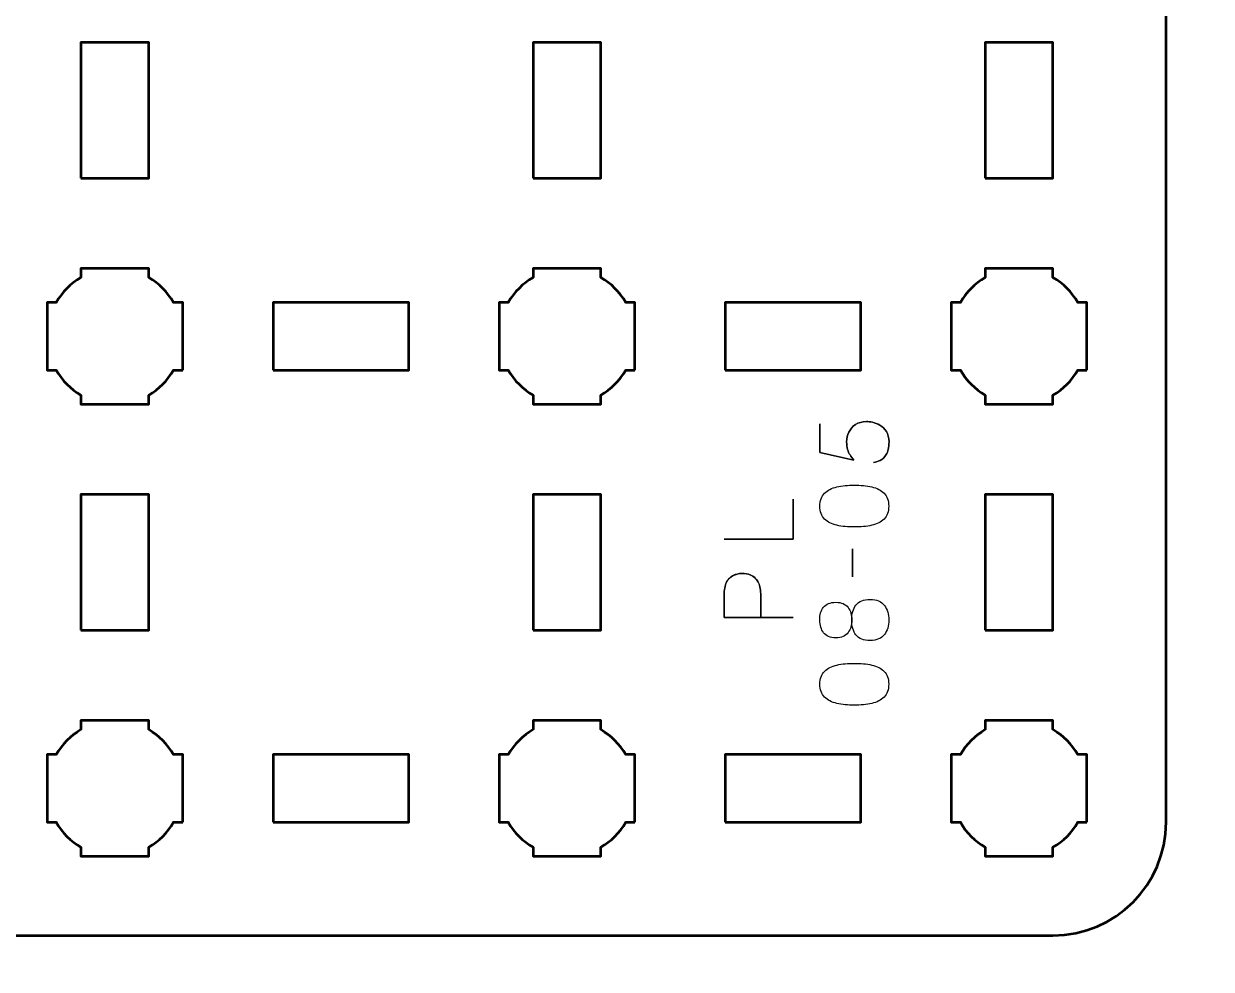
# Model space of a CAD drawing. Header units: centimetres. Extents: x -244 to 242, y -245 to 234.
# Drawn here: x -238.9 to -233.65, y 217.95 to 222.13 of the extents above; entities that cross this region are included whole.
import ezdxf

# ---------------------------------------------------------------- set-up
doc = ezdxf.new("R2010")
doc.units = ezdxf.units.CM
doc.header["$MEASUREMENT"] = 0
doc.layers.add('Layer 1', color=7, linetype='Continuous')

msp = doc.modelspace()

# ---------------------------------------------------------------- linework, layer by layer
at = {"layer": 'Layer 1', "color": 22, "lineweight": 53}
msp.add_open_spline([(-243.95005, 181.60003), (-243.95005, 181.60003), (-243.95005, 233.39993), (-243.95005, 233.39993), (-243.95005, 233.39993), (-243.95005, 233.67707), (-243.72695, 233.90003), (-243.44995, 233.90003), (-243.44995, 233.90003), (-243.44995, 233.90003), (-224.15005, 233.90003), (-224.15005, 233.90003), (-224.15005, 233.90003), (-223.87305, 233.90003), (-223.64995, 233.67707), (-223.64995, 233.39993), (-223.64995, 233.39993), (-223.64995, 233.39993), (-223.64995, 181.60003), (-223.64995, 181.60003), (-223.64995, 181.60003), (-223.64995, 181.32303), (-223.87305, 181.09993), (-224.15005, 181.09993), (-224.15005, 181.09993), (-224.15005, 181.09993), (-243.44995, 181.09993), (-243.44995, 181.09993), (-243.44995, 181.09993), (-243.72695, 181.09993), (-243.95005, 181.32303), (-243.95005, 181.60003)], degree=3, knots=[0, 0, 0, 0, 0.125, 0.125, 0.125, 0.125, 0.25, 0.25, 0.25, 0.25, 0.375, 0.375, 0.375, 0.375, 0.5, 0.5, 0.5, 0.5, 0.625, 0.625, 0.625, 0.625, 0.75, 0.75, 0.75, 0.75, 0.875, 0.875, 0.875, 0.875, 1, 1, 1, 1], dxfattribs=at)
at = {"layer": 'Layer 1', "color": 114, "lineweight": 53}
msp.add_open_spline([(-243.15005, 218.60007), (-243.15005, 218.60007), (-243.15005, 232.89993), (-243.15005, 232.89993), (-243.15005, 232.89993), (-243.15005, 233.17707), (-242.92695, 233.40003), (-242.64995, 233.40003), (-242.64995, 233.40003), (-242.64995, 233.40003), (-234.35005, 233.40003), (-234.35005, 233.40003), (-234.35005, 233.40003), (-234.07305, 233.40003), (-233.84995, 233.17707), (-233.84995, 232.89993), (-233.84995, 232.89993), (-233.84995, 232.89993), (-233.84995, 218.60007), (-233.84995, 218.60007), (-233.84995, 218.60007), (-233.84995, 218.32307), (-234.07305, 218.09997), (-234.35005, 218.09997), (-234.35005, 218.09997), (-234.35005, 218.09997), (-242.64995, 218.09997), (-242.64995, 218.09997), (-242.64995, 218.09997), (-242.92695, 218.09997), (-243.15005, 218.32307), (-243.15005, 218.60007)], degree=3, knots=[0, 0, 0, 0, 0.125, 0.125, 0.125, 0.125, 0.25, 0.25, 0.25, 0.25, 0.375, 0.375, 0.375, 0.375, 0.5, 0.5, 0.5, 0.5, 0.625, 0.625, 0.625, 0.625, 0.75, 0.75, 0.75, 0.75, 0.875, 0.875, 0.875, 0.875, 1, 1, 1, 1], dxfattribs=at)
at = {"layer": 'Layer 1', "lineweight": 53}
for points, knots in [([(-238.65009, 221.44998), (-238.65009, 221.44998), (-238.65009, 222.04999), (-238.65009, 222.04999), (-238.65009, 222.04999), (-238.65009, 222.04999), (-238.35009, 222.04999), (-238.35009, 222.04999), (-238.35009, 222.04999), (-238.35009, 222.04999), (-238.35009, 221.44998), (-238.35009, 221.44998), (-238.35009, 221.44998), (-238.35009, 221.44998), (-238.65009, 221.44998), (-238.65009, 221.44998)], [0, 0, 0, 0, 0.25, 0.25, 0.25, 0.25, 0.5, 0.5, 0.5, 0.5, 0.75, 0.75, 0.75, 0.75, 1, 1, 1, 1]), ([(-236.64999, 221.44998), (-236.64999, 221.44998), (-236.64999, 222.04999), (-236.64999, 222.04999), (-236.64999, 222.04999), (-236.64999, 222.04999), (-236.34998, 222.04999), (-236.34998, 222.04999), (-236.34998, 222.04999), (-236.34998, 222.04999), (-236.34998, 221.44998), (-236.34998, 221.44998), (-236.34998, 221.44998), (-236.34998, 221.44998), (-236.64999, 221.44998), (-236.64999, 221.44998)], [0, 0, 0, 0, 0.25, 0.25, 0.25, 0.25, 0.5, 0.5, 0.5, 0.5, 0.75, 0.75, 0.75, 0.75, 1, 1, 1, 1]), ([(-234.65005, 221.44998), (-234.65005, 221.44998), (-234.65005, 222.04999), (-234.65005, 222.04999), (-234.65005, 222.04999), (-234.65005, 222.04999), (-234.35005, 222.04999), (-234.35005, 222.04999), (-234.35005, 222.04999), (-234.35005, 222.04999), (-234.35005, 221.44998), (-234.35005, 221.44998), (-234.35005, 221.44998), (-234.35005, 221.44998), (-234.65005, 221.44998), (-234.65005, 221.44998)], [0, 0, 0, 0, 0.25, 0.25, 0.25, 0.25, 0.5, 0.5, 0.5, 0.5, 0.75, 0.75, 0.75, 0.75, 1, 1, 1, 1]), ([(-238.20002, 220.6), (-238.20002, 220.6), (-238.2401, 220.6), (-238.2401, 220.6), (-238.2401, 220.6), (-238.26656, 220.55453), (-238.30448, 220.5165), (-238.35009, 220.49018), (-238.35009, 220.49018), (-238.35009, 220.49018), (-238.35009, 220.45007), (-238.35009, 220.45007), (-238.35009, 220.45007), (-238.35009, 220.45007), (-238.50001, 220.45007), (-238.50001, 220.45007), (-238.50001, 220.45007), (-238.50001, 220.45007), (-238.65009, 220.45007), (-238.65009, 220.45007), (-238.65009, 220.45007), (-238.65009, 220.45007), (-238.65009, 220.49018), (-238.65009, 220.49018), (-238.65009, 220.49018), (-238.69556, 220.5165), (-238.73359, 220.55453), (-238.75991, 220.6), (-238.75991, 220.6), (-238.75991, 220.6), (-238.80002, 220.6), (-238.80002, 220.6), (-238.80002, 220.6), (-238.80002, 220.6), (-238.80002, 220.75007), (-238.80002, 220.75007), (-238.80002, 220.75007), (-238.80002, 220.75007), (-238.80002, 220.9), (-238.80002, 220.9), (-238.80002, 220.9), (-238.80002, 220.9), (-238.75991, 220.9), (-238.75991, 220.9), (-238.75991, 220.9), (-238.73359, 220.94548), (-238.69556, 220.98351), (-238.65009, 221.00982), (-238.65009, 221.00982), (-238.65009, 221.00982), (-238.65009, 221.05008), (-238.65009, 221.05008), (-238.65009, 221.05008), (-238.65009, 221.05008), (-238.50001, 221.05008), (-238.50001, 221.05008), (-238.50001, 221.05008), (-238.50001, 221.05008), (-238.35009, 221.05008), (-238.35009, 221.05008), (-238.35009, 221.05008), (-238.35009, 221.05008), (-238.35009, 221.00982), (-238.35009, 221.00982), (-238.35009, 221.00982), (-238.30448, 220.98351), (-238.26656, 220.94548), (-238.2401, 220.9), (-238.2401, 220.9), (-238.2401, 220.9), (-238.20002, 220.9), (-238.20002, 220.9), (-238.20002, 220.9), (-238.20002, 220.9), (-238.20002, 220.75007), (-238.20002, 220.75007), (-238.20002, 220.75007), (-238.20002, 220.75007), (-238.20002, 220.6), (-238.20002, 220.6)], [0, 0, 0, 0, 0.05, 0.05, 0.05, 0.05, 0.1, 0.1, 0.1, 0.1, 0.15, 0.15, 0.15, 0.15, 0.2, 0.2, 0.2, 0.2, 0.25, 0.25, 0.25, 0.25, 0.3, 0.3, 0.3, 0.3, 0.35, 0.35, 0.35, 0.35, 0.4, 0.4, 0.4, 0.4, 0.45, 0.45, 0.45, 0.45, 0.5, 0.5, 0.5, 0.5, 0.55, 0.55, 0.55, 0.55, 0.6, 0.6, 0.6, 0.6, 0.65, 0.65, 0.65, 0.65, 0.7, 0.7, 0.7, 0.7, 0.75, 0.75, 0.75, 0.75, 0.8, 0.8, 0.8, 0.8, 0.85, 0.85, 0.85, 0.85, 0.9, 0.9, 0.9, 0.9, 0.95, 0.95, 0.95, 0.95, 1, 1, 1, 1]), ([(-236.20005, 220.6), (-236.20005, 220.6), (-236.24016, 220.6), (-236.24016, 220.6), (-236.24016, 220.6), (-236.26648, 220.55453), (-236.30451, 220.5165), (-236.34998, 220.49018), (-236.34998, 220.49018), (-236.34998, 220.49018), (-236.34998, 220.45007), (-236.34998, 220.45007), (-236.34998, 220.45007), (-236.34998, 220.45007), (-236.50006, 220.45007), (-236.50006, 220.45007), (-236.50006, 220.45007), (-236.50006, 220.45007), (-236.64999, 220.45007), (-236.64999, 220.45007), (-236.64999, 220.45007), (-236.64999, 220.45007), (-236.64999, 220.49018), (-236.64999, 220.49018), (-236.64999, 220.49018), (-236.6956, 220.5165), (-236.73349, 220.55453), (-236.75981, 220.6), (-236.75981, 220.6), (-236.75981, 220.6), (-236.80006, 220.6), (-236.80006, 220.6), (-236.80006, 220.6), (-236.80006, 220.6), (-236.80006, 220.75007), (-236.80006, 220.75007), (-236.80006, 220.75007), (-236.80006, 220.75007), (-236.80006, 220.9), (-236.80006, 220.9), (-236.80006, 220.9), (-236.80006, 220.9), (-236.75981, 220.9), (-236.75981, 220.9), (-236.75981, 220.9), (-236.73349, 220.94548), (-236.6956, 220.98351), (-236.64999, 221.00982), (-236.64999, 221.00982), (-236.64999, 221.00982), (-236.64999, 221.05008), (-236.64999, 221.05008), (-236.64999, 221.05008), (-236.64999, 221.05008), (-236.50006, 221.05008), (-236.50006, 221.05008), (-236.50006, 221.05008), (-236.50006, 221.05008), (-236.34998, 221.05008), (-236.34998, 221.05008), (-236.34998, 221.05008), (-236.34998, 221.05008), (-236.34998, 221.00982), (-236.34998, 221.00982), (-236.34998, 221.00982), (-236.30451, 220.98351), (-236.26648, 220.94548), (-236.24016, 220.9), (-236.24016, 220.9), (-236.24016, 220.9), (-236.20005, 220.9), (-236.20005, 220.9), (-236.20005, 220.9), (-236.20005, 220.9), (-236.20005, 220.75007), (-236.20005, 220.75007), (-236.20005, 220.75007), (-236.20005, 220.75007), (-236.20005, 220.6), (-236.20005, 220.6)], [0, 0, 0, 0, 0.05, 0.05, 0.05, 0.05, 0.1, 0.1, 0.1, 0.1, 0.15, 0.15, 0.15, 0.15, 0.2, 0.2, 0.2, 0.2, 0.25, 0.25, 0.25, 0.25, 0.3, 0.3, 0.3, 0.3, 0.35, 0.35, 0.35, 0.35, 0.4, 0.4, 0.4, 0.4, 0.45, 0.45, 0.45, 0.45, 0.5, 0.5, 0.5, 0.5, 0.55, 0.55, 0.55, 0.55, 0.6, 0.6, 0.6, 0.6, 0.65, 0.65, 0.65, 0.65, 0.7, 0.7, 0.7, 0.7, 0.75, 0.75, 0.75, 0.75, 0.8, 0.8, 0.8, 0.8, 0.85, 0.85, 0.85, 0.85, 0.9, 0.9, 0.9, 0.9, 0.95, 0.95, 0.95, 0.95, 1, 1, 1, 1]), ([(-234.19998, 220.6), (-234.19998, 220.6), (-234.24023, 220.6), (-234.24023, 220.6), (-234.24023, 220.6), (-234.26655, 220.55453), (-234.30444, 220.5165), (-234.35005, 220.49018), (-234.35005, 220.49018), (-234.35005, 220.49018), (-234.35005, 220.45007), (-234.35005, 220.45007), (-234.35005, 220.45007), (-234.35005, 220.45007), (-234.49998, 220.45007), (-234.49998, 220.45007), (-234.49998, 220.45007), (-234.49998, 220.45007), (-234.65005, 220.45007), (-234.65005, 220.45007), (-234.65005, 220.45007), (-234.65005, 220.45007), (-234.65005, 220.49018), (-234.65005, 220.49018), (-234.65005, 220.49018), (-234.69553, 220.5165), (-234.73356, 220.55453), (-234.75987, 220.6), (-234.75987, 220.6), (-234.75987, 220.6), (-234.79998, 220.6), (-234.79998, 220.6), (-234.79998, 220.6), (-234.79998, 220.6), (-234.79998, 220.75007), (-234.79998, 220.75007), (-234.79998, 220.75007), (-234.79998, 220.75007), (-234.79998, 220.9), (-234.79998, 220.9), (-234.79998, 220.9), (-234.79998, 220.9), (-234.75987, 220.9), (-234.75987, 220.9), (-234.75987, 220.9), (-234.73356, 220.94548), (-234.69553, 220.98351), (-234.65005, 221.00982), (-234.65005, 221.00982), (-234.65005, 221.00982), (-234.65005, 221.05008), (-234.65005, 221.05008), (-234.65005, 221.05008), (-234.65005, 221.05008), (-234.49998, 221.05008), (-234.49998, 221.05008), (-234.49998, 221.05008), (-234.49998, 221.05008), (-234.35005, 221.05008), (-234.35005, 221.05008), (-234.35005, 221.05008), (-234.35005, 221.05008), (-234.35005, 221.00982), (-234.35005, 221.00982), (-234.35005, 221.00982), (-234.30444, 220.98351), (-234.26655, 220.94548), (-234.24023, 220.9), (-234.24023, 220.9), (-234.24023, 220.9), (-234.19998, 220.9), (-234.19998, 220.9), (-234.19998, 220.9), (-234.19998, 220.9), (-234.19998, 220.75007), (-234.19998, 220.75007), (-234.19998, 220.75007), (-234.19998, 220.75007), (-234.19998, 220.6), (-234.19998, 220.6)], [0, 0, 0, 0, 0.05, 0.05, 0.05, 0.05, 0.1, 0.1, 0.1, 0.1, 0.15, 0.15, 0.15, 0.15, 0.2, 0.2, 0.2, 0.2, 0.25, 0.25, 0.25, 0.25, 0.3, 0.3, 0.3, 0.3, 0.35, 0.35, 0.35, 0.35, 0.4, 0.4, 0.4, 0.4, 0.45, 0.45, 0.45, 0.45, 0.5, 0.5, 0.5, 0.5, 0.55, 0.55, 0.55, 0.55, 0.6, 0.6, 0.6, 0.6, 0.65, 0.65, 0.65, 0.65, 0.7, 0.7, 0.7, 0.7, 0.75, 0.75, 0.75, 0.75, 0.8, 0.8, 0.8, 0.8, 0.85, 0.85, 0.85, 0.85, 0.9, 0.9, 0.9, 0.9, 0.95, 0.95, 0.95, 0.95, 1, 1, 1, 1]), ([(-237.79997, 220.6), (-237.79997, 220.6), (-237.79997, 220.9), (-237.79997, 220.9), (-237.79997, 220.9), (-237.79997, 220.9), (-237.19997, 220.9), (-237.19997, 220.9), (-237.19997, 220.9), (-237.19997, 220.9), (-237.19997, 220.6), (-237.19997, 220.6), (-237.19997, 220.6), (-237.19997, 220.6), (-237.79997, 220.6), (-237.79997, 220.6)], [0, 0, 0, 0, 0.25, 0.25, 0.25, 0.25, 0.5, 0.5, 0.5, 0.5, 0.75, 0.75, 0.75, 0.75, 1, 1, 1, 1]), ([(-235.8, 220.6), (-235.8, 220.6), (-235.8, 220.9), (-235.8, 220.9), (-235.8, 220.9), (-235.8, 220.9), (-235.2, 220.9), (-235.2, 220.9), (-235.2, 220.9), (-235.2, 220.9), (-235.2, 220.6), (-235.2, 220.6), (-235.2, 220.6), (-235.2, 220.6), (-235.8, 220.6), (-235.8, 220.6)], [0, 0, 0, 0, 0.25, 0.25, 0.25, 0.25, 0.5, 0.5, 0.5, 0.5, 0.75, 0.75, 0.75, 0.75, 1, 1, 1, 1]), ([(-238.65009, 219.45002), (-238.65009, 219.45002), (-238.65009, 220.05002), (-238.65009, 220.05002), (-238.65009, 220.05002), (-238.65009, 220.05002), (-238.35009, 220.05002), (-238.35009, 220.05002), (-238.35009, 220.05002), (-238.35009, 220.05002), (-238.35009, 219.45002), (-238.35009, 219.45002), (-238.35009, 219.45002), (-238.35009, 219.45002), (-238.65009, 219.45002), (-238.65009, 219.45002)], [0, 0, 0, 0, 0.25, 0.25, 0.25, 0.25, 0.5, 0.5, 0.5, 0.5, 0.75, 0.75, 0.75, 0.75, 1, 1, 1, 1]), ([(-236.64999, 219.45002), (-236.64999, 219.45002), (-236.64999, 220.05002), (-236.64999, 220.05002), (-236.64999, 220.05002), (-236.64999, 220.05002), (-236.34998, 220.05002), (-236.34998, 220.05002), (-236.34998, 220.05002), (-236.34998, 220.05002), (-236.34998, 219.45002), (-236.34998, 219.45002), (-236.34998, 219.45002), (-236.34998, 219.45002), (-236.64999, 219.45002), (-236.64999, 219.45002)], [0, 0, 0, 0, 0.25, 0.25, 0.25, 0.25, 0.5, 0.5, 0.5, 0.5, 0.75, 0.75, 0.75, 0.75, 1, 1, 1, 1]), ([(-234.65005, 219.45002), (-234.65005, 219.45002), (-234.65005, 220.05002), (-234.65005, 220.05002), (-234.65005, 220.05002), (-234.65005, 220.05002), (-234.35005, 220.05002), (-234.35005, 220.05002), (-234.35005, 220.05002), (-234.35005, 220.05002), (-234.35005, 219.45002), (-234.35005, 219.45002), (-234.35005, 219.45002), (-234.35005, 219.45002), (-234.65005, 219.45002), (-234.65005, 219.45002)], [0, 0, 0, 0, 0.25, 0.25, 0.25, 0.25, 0.5, 0.5, 0.5, 0.5, 0.75, 0.75, 0.75, 0.75, 1, 1, 1, 1]), ([(-238.20002, 218.60007), (-238.20002, 218.60007), (-238.2401, 218.60007), (-238.2401, 218.60007), (-238.2401, 218.60007), (-238.26656, 218.55446), (-238.30448, 218.51653), (-238.35009, 218.49021), (-238.35009, 218.49021), (-238.35009, 218.49021), (-238.35009, 218.45), (-238.35009, 218.45), (-238.35009, 218.45), (-238.35009, 218.45), (-238.50001, 218.45), (-238.50001, 218.45), (-238.50001, 218.45), (-238.50001, 218.45), (-238.65009, 218.45), (-238.65009, 218.45), (-238.65009, 218.45), (-238.65009, 218.45), (-238.65009, 218.49021), (-238.65009, 218.49021), (-238.65009, 218.49021), (-238.69556, 218.51653), (-238.73359, 218.55446), (-238.75991, 218.60007), (-238.75991, 218.60007), (-238.75991, 218.60007), (-238.80002, 218.60007), (-238.80002, 218.60007), (-238.80002, 218.60007), (-238.80002, 218.60007), (-238.80002, 218.75), (-238.80002, 218.75), (-238.80002, 218.75), (-238.80002, 218.75), (-238.80002, 218.90007), (-238.80002, 218.90007), (-238.80002, 218.90007), (-238.80002, 218.90007), (-238.75991, 218.90007), (-238.75991, 218.90007), (-238.75991, 218.90007), (-238.73359, 218.94554), (-238.69556, 218.98357), (-238.65009, 219.00989), (-238.65009, 219.00989), (-238.65009, 219.00989), (-238.65009, 219.05), (-238.65009, 219.05), (-238.65009, 219.05), (-238.65009, 219.05), (-238.50001, 219.05), (-238.50001, 219.05), (-238.50001, 219.05), (-238.50001, 219.05), (-238.35009, 219.05), (-238.35009, 219.05), (-238.35009, 219.05), (-238.35009, 219.05), (-238.35009, 219.00989), (-238.35009, 219.00989), (-238.35009, 219.00989), (-238.30448, 218.98357), (-238.26656, 218.94554), (-238.2401, 218.90007), (-238.2401, 218.90007), (-238.2401, 218.90007), (-238.20002, 218.90007), (-238.20002, 218.90007), (-238.20002, 218.90007), (-238.20002, 218.90007), (-238.20002, 218.75), (-238.20002, 218.75), (-238.20002, 218.75), (-238.20002, 218.75), (-238.20002, 218.60007), (-238.20002, 218.60007)], [0, 0, 0, 0, 0.05, 0.05, 0.05, 0.05, 0.1, 0.1, 0.1, 0.1, 0.15, 0.15, 0.15, 0.15, 0.2, 0.2, 0.2, 0.2, 0.25, 0.25, 0.25, 0.25, 0.3, 0.3, 0.3, 0.3, 0.35, 0.35, 0.35, 0.35, 0.4, 0.4, 0.4, 0.4, 0.45, 0.45, 0.45, 0.45, 0.5, 0.5, 0.5, 0.5, 0.55, 0.55, 0.55, 0.55, 0.6, 0.6, 0.6, 0.6, 0.65, 0.65, 0.65, 0.65, 0.7, 0.7, 0.7, 0.7, 0.75, 0.75, 0.75, 0.75, 0.8, 0.8, 0.8, 0.8, 0.85, 0.85, 0.85, 0.85, 0.9, 0.9, 0.9, 0.9, 0.95, 0.95, 0.95, 0.95, 1, 1, 1, 1]), ([(-236.20005, 218.60007), (-236.20005, 218.60007), (-236.24016, 218.60007), (-236.24016, 218.60007), (-236.24016, 218.60007), (-236.26648, 218.55446), (-236.30451, 218.51653), (-236.34998, 218.49021), (-236.34998, 218.49021), (-236.34998, 218.49021), (-236.34998, 218.45), (-236.34998, 218.45), (-236.34998, 218.45), (-236.34998, 218.45), (-236.50006, 218.45), (-236.50006, 218.45), (-236.50006, 218.45), (-236.50006, 218.45), (-236.64999, 218.45), (-236.64999, 218.45), (-236.64999, 218.45), (-236.64999, 218.45), (-236.64999, 218.49021), (-236.64999, 218.49021), (-236.64999, 218.49021), (-236.6956, 218.51653), (-236.73349, 218.55446), (-236.75981, 218.60007), (-236.75981, 218.60007), (-236.75981, 218.60007), (-236.80006, 218.60007), (-236.80006, 218.60007), (-236.80006, 218.60007), (-236.80006, 218.60007), (-236.80006, 218.75), (-236.80006, 218.75), (-236.80006, 218.75), (-236.80006, 218.75), (-236.80006, 218.90007), (-236.80006, 218.90007), (-236.80006, 218.90007), (-236.80006, 218.90007), (-236.75981, 218.90007), (-236.75981, 218.90007), (-236.75981, 218.90007), (-236.73349, 218.94554), (-236.6956, 218.98357), (-236.64999, 219.00989), (-236.64999, 219.00989), (-236.64999, 219.00989), (-236.64999, 219.05), (-236.64999, 219.05), (-236.64999, 219.05), (-236.64999, 219.05), (-236.50006, 219.05), (-236.50006, 219.05), (-236.50006, 219.05), (-236.50006, 219.05), (-236.34998, 219.05), (-236.34998, 219.05), (-236.34998, 219.05), (-236.34998, 219.05), (-236.34998, 219.00989), (-236.34998, 219.00989), (-236.34998, 219.00989), (-236.30451, 218.98357), (-236.26648, 218.94554), (-236.24016, 218.90007), (-236.24016, 218.90007), (-236.24016, 218.90007), (-236.20005, 218.90007), (-236.20005, 218.90007), (-236.20005, 218.90007), (-236.20005, 218.90007), (-236.20005, 218.75), (-236.20005, 218.75), (-236.20005, 218.75), (-236.20005, 218.75), (-236.20005, 218.60007), (-236.20005, 218.60007)], [0, 0, 0, 0, 0.05, 0.05, 0.05, 0.05, 0.1, 0.1, 0.1, 0.1, 0.15, 0.15, 0.15, 0.15, 0.2, 0.2, 0.2, 0.2, 0.25, 0.25, 0.25, 0.25, 0.3, 0.3, 0.3, 0.3, 0.35, 0.35, 0.35, 0.35, 0.4, 0.4, 0.4, 0.4, 0.45, 0.45, 0.45, 0.45, 0.5, 0.5, 0.5, 0.5, 0.55, 0.55, 0.55, 0.55, 0.6, 0.6, 0.6, 0.6, 0.65, 0.65, 0.65, 0.65, 0.7, 0.7, 0.7, 0.7, 0.75, 0.75, 0.75, 0.75, 0.8, 0.8, 0.8, 0.8, 0.85, 0.85, 0.85, 0.85, 0.9, 0.9, 0.9, 0.9, 0.95, 0.95, 0.95, 0.95, 1, 1, 1, 1]), ([(-234.19998, 218.60007), (-234.19998, 218.60007), (-234.24023, 218.60007), (-234.24023, 218.60007), (-234.24023, 218.60007), (-234.26655, 218.55446), (-234.30444, 218.51653), (-234.35005, 218.49021), (-234.35005, 218.49021), (-234.35005, 218.49021), (-234.35005, 218.45), (-234.35005, 218.45), (-234.35005, 218.45), (-234.35005, 218.45), (-234.49998, 218.45), (-234.49998, 218.45), (-234.49998, 218.45), (-234.49998, 218.45), (-234.65005, 218.45), (-234.65005, 218.45), (-234.65005, 218.45), (-234.65005, 218.45), (-234.65005, 218.49021), (-234.65005, 218.49021), (-234.65005, 218.49021), (-234.69553, 218.51653), (-234.73356, 218.55446), (-234.75987, 218.60007), (-234.75987, 218.60007), (-234.75987, 218.60007), (-234.79998, 218.60007), (-234.79998, 218.60007), (-234.79998, 218.60007), (-234.79998, 218.60007), (-234.79998, 218.75), (-234.79998, 218.75), (-234.79998, 218.75), (-234.79998, 218.75), (-234.79998, 218.90007), (-234.79998, 218.90007), (-234.79998, 218.90007), (-234.79998, 218.90007), (-234.75987, 218.90007), (-234.75987, 218.90007), (-234.75987, 218.90007), (-234.73356, 218.94554), (-234.69553, 218.98357), (-234.65005, 219.00989), (-234.65005, 219.00989), (-234.65005, 219.00989), (-234.65005, 219.05), (-234.65005, 219.05), (-234.65005, 219.05), (-234.65005, 219.05), (-234.49998, 219.05), (-234.49998, 219.05), (-234.49998, 219.05), (-234.49998, 219.05), (-234.35005, 219.05), (-234.35005, 219.05), (-234.35005, 219.05), (-234.35005, 219.05), (-234.35005, 219.00989), (-234.35005, 219.00989), (-234.35005, 219.00989), (-234.30444, 218.98357), (-234.26655, 218.94554), (-234.24023, 218.90007), (-234.24023, 218.90007), (-234.24023, 218.90007), (-234.19998, 218.90007), (-234.19998, 218.90007), (-234.19998, 218.90007), (-234.19998, 218.90007), (-234.19998, 218.75), (-234.19998, 218.75), (-234.19998, 218.75), (-234.19998, 218.75), (-234.19998, 218.60007), (-234.19998, 218.60007)], [0, 0, 0, 0, 0.05, 0.05, 0.05, 0.05, 0.1, 0.1, 0.1, 0.1, 0.15, 0.15, 0.15, 0.15, 0.2, 0.2, 0.2, 0.2, 0.25, 0.25, 0.25, 0.25, 0.3, 0.3, 0.3, 0.3, 0.35, 0.35, 0.35, 0.35, 0.4, 0.4, 0.4, 0.4, 0.45, 0.45, 0.45, 0.45, 0.5, 0.5, 0.5, 0.5, 0.55, 0.55, 0.55, 0.55, 0.6, 0.6, 0.6, 0.6, 0.65, 0.65, 0.65, 0.65, 0.7, 0.7, 0.7, 0.7, 0.75, 0.75, 0.75, 0.75, 0.8, 0.8, 0.8, 0.8, 0.85, 0.85, 0.85, 0.85, 0.9, 0.9, 0.9, 0.9, 0.95, 0.95, 0.95, 0.95, 1, 1, 1, 1]), ([(-237.79997, 218.60007), (-237.79997, 218.60007), (-237.79997, 218.90007), (-237.79997, 218.90007), (-237.79997, 218.90007), (-237.79997, 218.90007), (-237.19997, 218.90007), (-237.19997, 218.90007), (-237.19997, 218.90007), (-237.19997, 218.90007), (-237.19997, 218.60007), (-237.19997, 218.60007), (-237.19997, 218.60007), (-237.19997, 218.60007), (-237.79997, 218.60007), (-237.79997, 218.60007)], [0, 0, 0, 0, 0.25, 0.25, 0.25, 0.25, 0.5, 0.5, 0.5, 0.5, 0.75, 0.75, 0.75, 0.75, 1, 1, 1, 1]), ([(-235.8, 218.60007), (-235.8, 218.60007), (-235.8, 218.90007), (-235.8, 218.90007), (-235.8, 218.90007), (-235.8, 218.90007), (-235.2, 218.90007), (-235.2, 218.90007), (-235.2, 218.90007), (-235.2, 218.90007), (-235.2, 218.60007), (-235.2, 218.60007), (-235.2, 218.60007), (-235.2, 218.60007), (-235.8, 218.60007), (-235.8, 218.60007)], [0, 0, 0, 0, 0.25, 0.25, 0.25, 0.25, 0.5, 0.5, 0.5, 0.5, 0.75, 0.75, 0.75, 0.75, 1, 1, 1, 1])]:
    msp.add_open_spline(points, degree=3, knots=knots, dxfattribs=at)
at = {"layer": 'Layer 1', "color": 40, "lineweight": 30}
for points, knots in [([(-235.38193, 220.36325), (-235.38193, 220.36325), (-235.38193, 220.23622), (-235.38193, 220.23622), (-235.38193, 220.23622), (-235.38193, 220.23622), (-235.23034, 220.20246), (-235.23034, 220.20246), (-235.23034, 220.20246), (-235.23697, 220.21015), (-235.24286, 220.21759), (-235.24784, 220.22489), (-235.24784, 220.22489), (-235.25267, 220.23191), (-235.25637, 220.24006), (-235.25902, 220.24931), (-235.25902, 220.24931), (-235.26149, 220.25837), (-235.26272, 220.26984), (-235.26301, 220.2836), (-235.26301, 220.2836), (-235.26286, 220.29781), (-235.25969, 220.31171), (-235.25334, 220.32536), (-235.25334, 220.32536), (-235.24688, 220.33888), (-235.23722, 220.35016), (-235.22441, 220.35913), (-235.22441, 220.35913), (-235.21132, 220.36794), (-235.19492, 220.37264), (-235.17534, 220.37302), (-235.17534, 220.37302), (-235.16846, 220.37302), (-235.15964, 220.37179), (-235.14878, 220.3696), (-235.14878, 220.3696), (-235.13788, 220.36713), (-235.12683, 220.36272), (-235.11569, 220.35637), (-235.11569, 220.35637), (-235.1044, 220.34988), (-235.09487, 220.34078), (-235.08729, 220.32893), (-235.08729, 220.32893), (-235.0796, 220.31697), (-235.07572, 220.30152), (-235.07543, 220.28278), (-235.07543, 220.28278), (-235.07586, 220.2577), (-235.07984, 220.23897), (-235.08757, 220.22655), (-235.08757, 220.22655), (-235.0953, 220.21389), (-235.10454, 220.20535), (-235.11512, 220.2008), (-235.11512, 220.2008), (-235.1256, 220.19597), (-235.13512, 220.19293), (-235.14394, 220.19184), (-235.14394, 220.19184), (-235.13512, 220.19293), (-235.1256, 220.19597), (-235.11512, 220.2008), (-235.11512, 220.2008), (-235.10454, 220.20535), (-235.0953, 220.21389), (-235.08757, 220.22655), (-235.08757, 220.22655), (-235.07984, 220.23897), (-235.07586, 220.2577), (-235.07543, 220.28278), (-235.07543, 220.28278), (-235.07572, 220.30152), (-235.0796, 220.31697), (-235.08729, 220.32893), (-235.08729, 220.32893), (-235.09487, 220.34078), (-235.1044, 220.34988), (-235.11569, 220.35637), (-235.11569, 220.35637), (-235.12683, 220.36272), (-235.13788, 220.36713), (-235.14878, 220.3696), (-235.14878, 220.3696), (-235.15964, 220.37179), (-235.16846, 220.37302), (-235.17534, 220.37302), (-235.17534, 220.37302), (-235.19492, 220.37264), (-235.21132, 220.36794), (-235.22441, 220.35913), (-235.22441, 220.35913), (-235.23722, 220.35016), (-235.24688, 220.33888), (-235.25334, 220.32536), (-235.25334, 220.32536), (-235.25969, 220.31171), (-235.26286, 220.29781), (-235.26301, 220.2836), (-235.26301, 220.2836), (-235.26272, 220.26984), (-235.26149, 220.25837), (-235.25902, 220.24931), (-235.25902, 220.24931), (-235.25637, 220.24006), (-235.25267, 220.23191), (-235.24784, 220.22489), (-235.24784, 220.22489), (-235.24286, 220.21759), (-235.23697, 220.21015), (-235.23034, 220.20246), (-235.23034, 220.20246), (-235.23034, 220.20246), (-235.38193, 220.23622), (-235.38193, 220.23622), (-235.38193, 220.23622), (-235.38193, 220.23622), (-235.38193, 220.36325), (-235.38193, 220.36325)], [0, 0, 0, 0, 0.0333333, 0.0333333, 0.0333333, 0.0333333, 0.0666667, 0.0666667, 0.0666667, 0.0666667, 0.1, 0.1, 0.1, 0.1, 0.1333333, 0.1333333, 0.1333333, 0.1333333, 0.1666667, 0.1666667, 0.1666667, 0.1666667, 0.2, 0.2, 0.2, 0.2, 0.2333333, 0.2333333, 0.2333333, 0.2333333, 0.2666667, 0.2666667, 0.2666667, 0.2666667, 0.3, 0.3, 0.3, 0.3, 0.3333333, 0.3333333, 0.3333333, 0.3333333, 0.3666667, 0.3666667, 0.3666667, 0.3666667, 0.4, 0.4, 0.4, 0.4, 0.4333333, 0.4333333, 0.4333333, 0.4333333, 0.4666667, 0.4666667, 0.4666667, 0.4666667, 0.5, 0.5, 0.5, 0.5, 0.5333333, 0.5333333, 0.5333333, 0.5333333, 0.5666667, 0.5666667, 0.5666667, 0.5666667, 0.6, 0.6, 0.6, 0.6, 0.6333333, 0.6333333, 0.6333333, 0.6333333, 0.6666667, 0.6666667, 0.6666667, 0.6666667, 0.7, 0.7, 0.7, 0.7, 0.7333333, 0.7333333, 0.7333333, 0.7333333, 0.7666667, 0.7666667, 0.7666667, 0.7666667, 0.8, 0.8, 0.8, 0.8, 0.8333333, 0.8333333, 0.8333333, 0.8333333, 0.8666667, 0.8666667, 0.8666667, 0.8666667, 0.9, 0.9, 0.9, 0.9, 0.9333333, 0.9333333, 0.9333333, 0.9333333, 0.9666667, 0.9666667, 0.9666667, 0.9666667, 1, 1, 1, 1]), ([(-235.0767, 219.99876), (-235.07695, 220.02328), (-235.08387, 220.0423), (-235.09734, 220.05581), (-235.09734, 220.05581), (-235.11085, 220.06918), (-235.12906, 220.07856), (-235.15206, 220.08378), (-235.15206, 220.08378), (-235.17495, 220.0889), (-235.20056, 220.09137), (-235.2291, 220.09108), (-235.2291, 220.09108), (-235.25722, 220.09137), (-235.28283, 220.0889), (-235.30587, 220.08378), (-235.30587, 220.08378), (-235.32859, 220.07856), (-235.34679, 220.06918), (-235.36055, 220.05581), (-235.36055, 220.05581), (-235.37406, 220.0423), (-235.38108, 220.02328), (-235.3815, 219.99876), (-235.3815, 219.99876), (-235.38108, 219.9741), (-235.37406, 219.95509), (-235.36055, 219.94172), (-235.36055, 219.94172), (-235.34679, 219.92821), (-235.32859, 219.91896), (-235.30587, 219.91388), (-235.30587, 219.91388), (-235.28283, 219.90863), (-235.25722, 219.90616), (-235.2291, 219.90658), (-235.2291, 219.90658), (-235.20056, 219.90616), (-235.17495, 219.90863), (-235.15206, 219.91388), (-235.15206, 219.91388), (-235.12906, 219.91896), (-235.11085, 219.92821), (-235.09734, 219.94172), (-235.09734, 219.94172), (-235.08387, 219.95509), (-235.07695, 219.9741), (-235.0767, 219.99876)], [0, 0, 0, 0, 0.0833333, 0.0833333, 0.0833333, 0.0833333, 0.1666667, 0.1666667, 0.1666667, 0.1666667, 0.25, 0.25, 0.25, 0.25, 0.3333333, 0.3333333, 0.3333333, 0.3333333, 0.4166667, 0.4166667, 0.4166667, 0.4166667, 0.5, 0.5, 0.5, 0.5, 0.5833333, 0.5833333, 0.5833333, 0.5833333, 0.6666667, 0.6666667, 0.6666667, 0.6666667, 0.75, 0.75, 0.75, 0.75, 0.8333333, 0.8333333, 0.8333333, 0.8333333, 0.9166667, 0.9166667, 0.9166667, 0.9166667, 1, 1, 1, 1]), ([(-235.0767, 219.99876), (-235.07695, 220.02328), (-235.08387, 220.0423), (-235.09734, 220.05581), (-235.09734, 220.05581), (-235.11085, 220.06918), (-235.12906, 220.07856), (-235.15206, 220.08378), (-235.15206, 220.08378), (-235.17495, 220.0889), (-235.20056, 220.09137), (-235.2291, 220.09108), (-235.2291, 220.09108), (-235.25722, 220.09137), (-235.28283, 220.0889), (-235.30587, 220.08378), (-235.30587, 220.08378), (-235.32859, 220.07856), (-235.34679, 220.06918), (-235.36055, 220.05581), (-235.36055, 220.05581), (-235.37406, 220.0423), (-235.38108, 220.02328), (-235.3815, 219.99876), (-235.3815, 219.99876), (-235.38108, 219.9741), (-235.37406, 219.95509), (-235.36055, 219.94172), (-235.36055, 219.94172), (-235.34679, 219.92821), (-235.32859, 219.91896), (-235.30587, 219.91388), (-235.30587, 219.91388), (-235.28283, 219.90863), (-235.25722, 219.90616), (-235.2291, 219.90658), (-235.2291, 219.90658), (-235.20056, 219.90616), (-235.17495, 219.90863), (-235.15206, 219.91388), (-235.15206, 219.91388), (-235.12906, 219.91896), (-235.11085, 219.92821), (-235.09734, 219.94172), (-235.09734, 219.94172), (-235.08387, 219.95509), (-235.07695, 219.9741), (-235.0767, 219.99876)], [0, 0, 0, 0, 0.0833333, 0.0833333, 0.0833333, 0.0833333, 0.1666667, 0.1666667, 0.1666667, 0.1666667, 0.25, 0.25, 0.25, 0.25, 0.3333333, 0.3333333, 0.3333333, 0.3333333, 0.4166667, 0.4166667, 0.4166667, 0.4166667, 0.5, 0.5, 0.5, 0.5, 0.5833333, 0.5833333, 0.5833333, 0.5833333, 0.6666667, 0.6666667, 0.6666667, 0.6666667, 0.75, 0.75, 0.75, 0.75, 0.8333333, 0.8333333, 0.8333333, 0.8333333, 0.9166667, 0.9166667, 0.9166667, 0.9166667, 1, 1, 1, 1]), ([(-235.50004, 220.03005), (-235.50004, 220.03005), (-235.50004, 219.85187), (-235.50004, 219.85187), (-235.50004, 219.85187), (-235.50004, 219.85187), (-235.80526, 219.85187), (-235.80526, 219.85187), (-235.80526, 219.85187), (-235.80526, 219.85187), (-235.50004, 219.85187), (-235.50004, 219.85187), (-235.50004, 219.85187), (-235.50004, 219.85187), (-235.50004, 220.03005), (-235.50004, 220.03005)], [0, 0, 0, 0, 0.25, 0.25, 0.25, 0.25, 0.5, 0.5, 0.5, 0.5, 0.75, 0.75, 0.75, 0.75, 1, 1, 1, 1]), ([(-235.23627, 219.68662), (-235.23627, 219.68662), (-235.23627, 219.80985), (-235.23627, 219.80985), (-235.23627, 219.80985), (-235.23627, 219.80985), (-235.23627, 219.68662), (-235.23627, 219.68662)], [0, 0, 0, 0, 0.5, 0.5, 0.5, 0.5, 1, 1, 1, 1]), ([(-235.50004, 219.50544), (-235.50004, 219.50544), (-235.80526, 219.50544), (-235.80526, 219.50544), (-235.80526, 219.50544), (-235.80526, 219.50544), (-235.80526, 219.60273), (-235.80526, 219.60273), (-235.80526, 219.60273), (-235.80498, 219.62835), (-235.80127, 219.64835), (-235.79408, 219.66253), (-235.79408, 219.66253), (-235.78677, 219.67643), (-235.77729, 219.68624), (-235.76543, 219.69188), (-235.76543, 219.69188), (-235.75358, 219.69738), (-235.74077, 219.70042), (-235.72698, 219.70098), (-235.72698, 219.70098), (-235.71294, 219.70165), (-235.69957, 219.69932), (-235.68687, 219.69382), (-235.68687, 219.69382), (-235.6742, 219.68828), (-235.66373, 219.67879), (-235.65561, 219.66556), (-235.65561, 219.66556), (-235.64746, 219.65205), (-235.64334, 219.63385), (-235.64305, 219.61071), (-235.64305, 219.61071), (-235.64305, 219.61071), (-235.64305, 219.50544), (-235.64305, 219.50544), (-235.64305, 219.50544), (-235.64305, 219.50544), (-235.64305, 219.61071), (-235.64305, 219.61071), (-235.64305, 219.61071), (-235.64334, 219.63346), (-235.64746, 219.65149), (-235.65561, 219.665), (-235.65561, 219.665), (-235.66373, 219.67837), (-235.6742, 219.6879), (-235.68687, 219.69354), (-235.68687, 219.69354), (-235.69957, 219.69904), (-235.71294, 219.70151), (-235.72698, 219.70098), (-235.72698, 219.70098), (-235.74077, 219.70042), (-235.75358, 219.69738), (-235.76543, 219.69174), (-235.76543, 219.69174), (-235.77729, 219.68595), (-235.78677, 219.67604), (-235.79408, 219.66211), (-235.79408, 219.66211), (-235.80127, 219.64793), (-235.80498, 219.62806), (-235.80526, 219.60273), (-235.80526, 219.60273), (-235.80526, 219.60273), (-235.80526, 219.50544), (-235.80526, 219.50544), (-235.80526, 219.50544), (-235.80526, 219.50544), (-235.50004, 219.50544), (-235.50004, 219.50544)], [0, 0, 0, 0, 0.0555556, 0.0555556, 0.0555556, 0.0555556, 0.1111111, 0.1111111, 0.1111111, 0.1111111, 0.1666667, 0.1666667, 0.1666667, 0.1666667, 0.2222222, 0.2222222, 0.2222222, 0.2222222, 0.2777778, 0.2777778, 0.2777778, 0.2777778, 0.3333333, 0.3333333, 0.3333333, 0.3333333, 0.3888889, 0.3888889, 0.3888889, 0.3888889, 0.4444444, 0.4444444, 0.4444444, 0.4444444, 0.5, 0.5, 0.5, 0.5, 0.5555556, 0.5555556, 0.5555556, 0.5555556, 0.6111111, 0.6111111, 0.6111111, 0.6111111, 0.6666667, 0.6666667, 0.6666667, 0.6666667, 0.7222222, 0.7222222, 0.7222222, 0.7222222, 0.7777778, 0.7777778, 0.7777778, 0.7777778, 0.8333333, 0.8333333, 0.8333333, 0.8333333, 0.8888889, 0.8888889, 0.8888889, 0.8888889, 0.9444444, 0.9444444, 0.9444444, 0.9444444, 1, 1, 1, 1]), ([(-235.0767, 219.49482), (-235.07656, 219.52057), (-235.08288, 219.54223), (-235.09586, 219.55945), (-235.09586, 219.55945), (-235.10881, 219.57666), (-235.12973, 219.58562), (-235.15883, 219.58633), (-235.15883, 219.58633), (-235.18762, 219.58591), (-235.20857, 219.57751), (-235.22152, 219.56125), (-235.22152, 219.56125), (-235.23432, 219.54484), (-235.24067, 219.52265), (-235.24053, 219.49482), (-235.24053, 219.49482), (-235.24067, 219.46684), (-235.23432, 219.4448), (-235.22152, 219.42867), (-235.22152, 219.42867), (-235.20857, 219.41241), (-235.18762, 219.40416), (-235.15883, 219.40387), (-235.15883, 219.40387), (-235.12973, 219.4044), (-235.10881, 219.41336), (-235.09586, 219.43061), (-235.09586, 219.43061), (-235.08288, 219.44769), (-235.07656, 219.46903), (-235.0767, 219.49482)], [0, 0, 0, 0, 0.125, 0.125, 0.125, 0.125, 0.25, 0.25, 0.25, 0.25, 0.375, 0.375, 0.375, 0.375, 0.5, 0.5, 0.5, 0.5, 0.625, 0.625, 0.625, 0.625, 0.75, 0.75, 0.75, 0.75, 0.875, 0.875, 0.875, 0.875, 1, 1, 1, 1]), ([(-235.0767, 219.49482), (-235.07656, 219.52057), (-235.08288, 219.54223), (-235.09586, 219.55945), (-235.09586, 219.55945), (-235.10881, 219.57666), (-235.12973, 219.58562), (-235.15883, 219.58633), (-235.15883, 219.58633), (-235.18762, 219.58591), (-235.20857, 219.57751), (-235.22152, 219.56125), (-235.22152, 219.56125), (-235.23432, 219.54484), (-235.24067, 219.52265), (-235.24053, 219.49482), (-235.24053, 219.49482), (-235.24067, 219.46684), (-235.23432, 219.4448), (-235.22152, 219.42867), (-235.22152, 219.42867), (-235.20857, 219.41241), (-235.18762, 219.40416), (-235.15883, 219.40387), (-235.15883, 219.40387), (-235.12973, 219.4044), (-235.10881, 219.41336), (-235.09586, 219.43061), (-235.09586, 219.43061), (-235.08288, 219.44769), (-235.07656, 219.46903), (-235.0767, 219.49482)], [0, 0, 0, 0, 0.125, 0.125, 0.125, 0.125, 0.25, 0.25, 0.25, 0.25, 0.375, 0.375, 0.375, 0.375, 0.5, 0.5, 0.5, 0.5, 0.625, 0.625, 0.625, 0.625, 0.75, 0.75, 0.75, 0.75, 0.875, 0.875, 0.875, 0.875, 1, 1, 1, 1]), ([(-235.24053, 219.49482), (-235.24011, 219.51687), (-235.24551, 219.53546), (-235.25651, 219.55035), (-235.25651, 219.55035), (-235.26756, 219.56523), (-235.28558, 219.57296), (-235.31081, 219.57363), (-235.31081, 219.57363), (-235.33589, 219.5731), (-235.35409, 219.56566), (-235.36538, 219.55119), (-235.36538, 219.55119), (-235.37656, 219.53669), (-235.38193, 219.51782), (-235.3815, 219.49482), (-235.3815, 219.49482), (-235.38122, 219.47168), (-235.37572, 219.45291), (-235.36485, 219.43845), (-235.36485, 219.43845), (-235.35381, 219.42398), (-235.33575, 219.41654), (-235.31081, 219.41612), (-235.31081, 219.41612), (-235.28558, 219.41654), (-235.26756, 219.42426), (-235.25651, 219.43929), (-235.25651, 219.43929), (-235.24551, 219.45404), (-235.24011, 219.47249), (-235.24053, 219.49482)], [0, 0, 0, 0, 0.125, 0.125, 0.125, 0.125, 0.25, 0.25, 0.25, 0.25, 0.375, 0.375, 0.375, 0.375, 0.5, 0.5, 0.5, 0.5, 0.625, 0.625, 0.625, 0.625, 0.75, 0.75, 0.75, 0.75, 0.875, 0.875, 0.875, 0.875, 1, 1, 1, 1]), ([(-235.24053, 219.49482), (-235.24011, 219.51687), (-235.24551, 219.53546), (-235.25651, 219.55035), (-235.25651, 219.55035), (-235.26756, 219.56523), (-235.28558, 219.57296), (-235.31081, 219.57363), (-235.31081, 219.57363), (-235.33589, 219.5731), (-235.35409, 219.56566), (-235.36538, 219.55119), (-235.36538, 219.55119), (-235.37656, 219.53669), (-235.38193, 219.51782), (-235.3815, 219.49482), (-235.3815, 219.49482), (-235.38122, 219.47168), (-235.37572, 219.45291), (-235.36485, 219.43845), (-235.36485, 219.43845), (-235.35381, 219.42398), (-235.33575, 219.41654), (-235.31081, 219.41612), (-235.31081, 219.41612), (-235.28558, 219.41654), (-235.26756, 219.42426), (-235.25651, 219.43929), (-235.25651, 219.43929), (-235.24551, 219.45404), (-235.24011, 219.47249), (-235.24053, 219.49482)], [0, 0, 0, 0, 0.125, 0.125, 0.125, 0.125, 0.25, 0.25, 0.25, 0.25, 0.375, 0.375, 0.375, 0.375, 0.5, 0.5, 0.5, 0.5, 0.625, 0.625, 0.625, 0.625, 0.75, 0.75, 0.75, 0.75, 0.875, 0.875, 0.875, 0.875, 1, 1, 1, 1]), ([(-235.0767, 219.2108), (-235.07695, 219.23532), (-235.08387, 219.25437), (-235.09734, 219.26784), (-235.09734, 219.26784), (-235.11085, 219.28121), (-235.12906, 219.2906), (-235.15206, 219.29582), (-235.15206, 219.29582), (-235.17495, 219.30093), (-235.20056, 219.3034), (-235.2291, 219.30312), (-235.2291, 219.30312), (-235.25722, 219.3034), (-235.28283, 219.30093), (-235.30587, 219.29582), (-235.30587, 219.29582), (-235.32859, 219.2906), (-235.34679, 219.28121), (-235.36055, 219.26784), (-235.36055, 219.26784), (-235.37406, 219.25437), (-235.38108, 219.23532), (-235.3815, 219.2108), (-235.3815, 219.2108), (-235.38108, 219.18614), (-235.37406, 219.16712), (-235.36055, 219.15375), (-235.36055, 219.15375), (-235.34679, 219.14024), (-235.32859, 219.131), (-235.30587, 219.12592), (-235.30587, 219.12592), (-235.28283, 219.12066), (-235.25722, 219.11819), (-235.2291, 219.11862), (-235.2291, 219.11862), (-235.20056, 219.11819), (-235.17495, 219.12066), (-235.15206, 219.12592), (-235.15206, 219.12592), (-235.12906, 219.131), (-235.11085, 219.14024), (-235.09734, 219.15375), (-235.09734, 219.15375), (-235.08387, 219.16712), (-235.07695, 219.18614), (-235.0767, 219.2108)], [0, 0, 0, 0, 0.0833333, 0.0833333, 0.0833333, 0.0833333, 0.1666667, 0.1666667, 0.1666667, 0.1666667, 0.25, 0.25, 0.25, 0.25, 0.3333333, 0.3333333, 0.3333333, 0.3333333, 0.4166667, 0.4166667, 0.4166667, 0.4166667, 0.5, 0.5, 0.5, 0.5, 0.5833333, 0.5833333, 0.5833333, 0.5833333, 0.6666667, 0.6666667, 0.6666667, 0.6666667, 0.75, 0.75, 0.75, 0.75, 0.8333333, 0.8333333, 0.8333333, 0.8333333, 0.9166667, 0.9166667, 0.9166667, 0.9166667, 1, 1, 1, 1]), ([(-235.0767, 219.2108), (-235.07695, 219.23532), (-235.08387, 219.25437), (-235.09734, 219.26784), (-235.09734, 219.26784), (-235.11085, 219.28121), (-235.12906, 219.2906), (-235.15206, 219.29582), (-235.15206, 219.29582), (-235.17495, 219.30093), (-235.20056, 219.3034), (-235.2291, 219.30312), (-235.2291, 219.30312), (-235.25722, 219.3034), (-235.28283, 219.30093), (-235.30587, 219.29582), (-235.30587, 219.29582), (-235.32859, 219.2906), (-235.34679, 219.28121), (-235.36055, 219.26784), (-235.36055, 219.26784), (-235.37406, 219.25437), (-235.38108, 219.23532), (-235.3815, 219.2108), (-235.3815, 219.2108), (-235.38108, 219.18614), (-235.37406, 219.16712), (-235.36055, 219.15375), (-235.36055, 219.15375), (-235.34679, 219.14024), (-235.32859, 219.131), (-235.30587, 219.12592), (-235.30587, 219.12592), (-235.28283, 219.12066), (-235.25722, 219.11819), (-235.2291, 219.11862), (-235.2291, 219.11862), (-235.20056, 219.11819), (-235.17495, 219.12066), (-235.15206, 219.12592), (-235.15206, 219.12592), (-235.12906, 219.131), (-235.11085, 219.14024), (-235.09734, 219.15375), (-235.09734, 219.15375), (-235.08387, 219.16712), (-235.07695, 219.18614), (-235.0767, 219.2108)], [0, 0, 0, 0, 0.0833333, 0.0833333, 0.0833333, 0.0833333, 0.1666667, 0.1666667, 0.1666667, 0.1666667, 0.25, 0.25, 0.25, 0.25, 0.3333333, 0.3333333, 0.3333333, 0.3333333, 0.4166667, 0.4166667, 0.4166667, 0.4166667, 0.5, 0.5, 0.5, 0.5, 0.5833333, 0.5833333, 0.5833333, 0.5833333, 0.6666667, 0.6666667, 0.6666667, 0.6666667, 0.75, 0.75, 0.75, 0.75, 0.8333333, 0.8333333, 0.8333333, 0.8333333, 0.9166667, 0.9166667, 0.9166667, 0.9166667, 1, 1, 1, 1])]:
    msp.add_open_spline(points, degree=3, knots=knots, dxfattribs=at)

doc.saveas('drawing.dxf')
